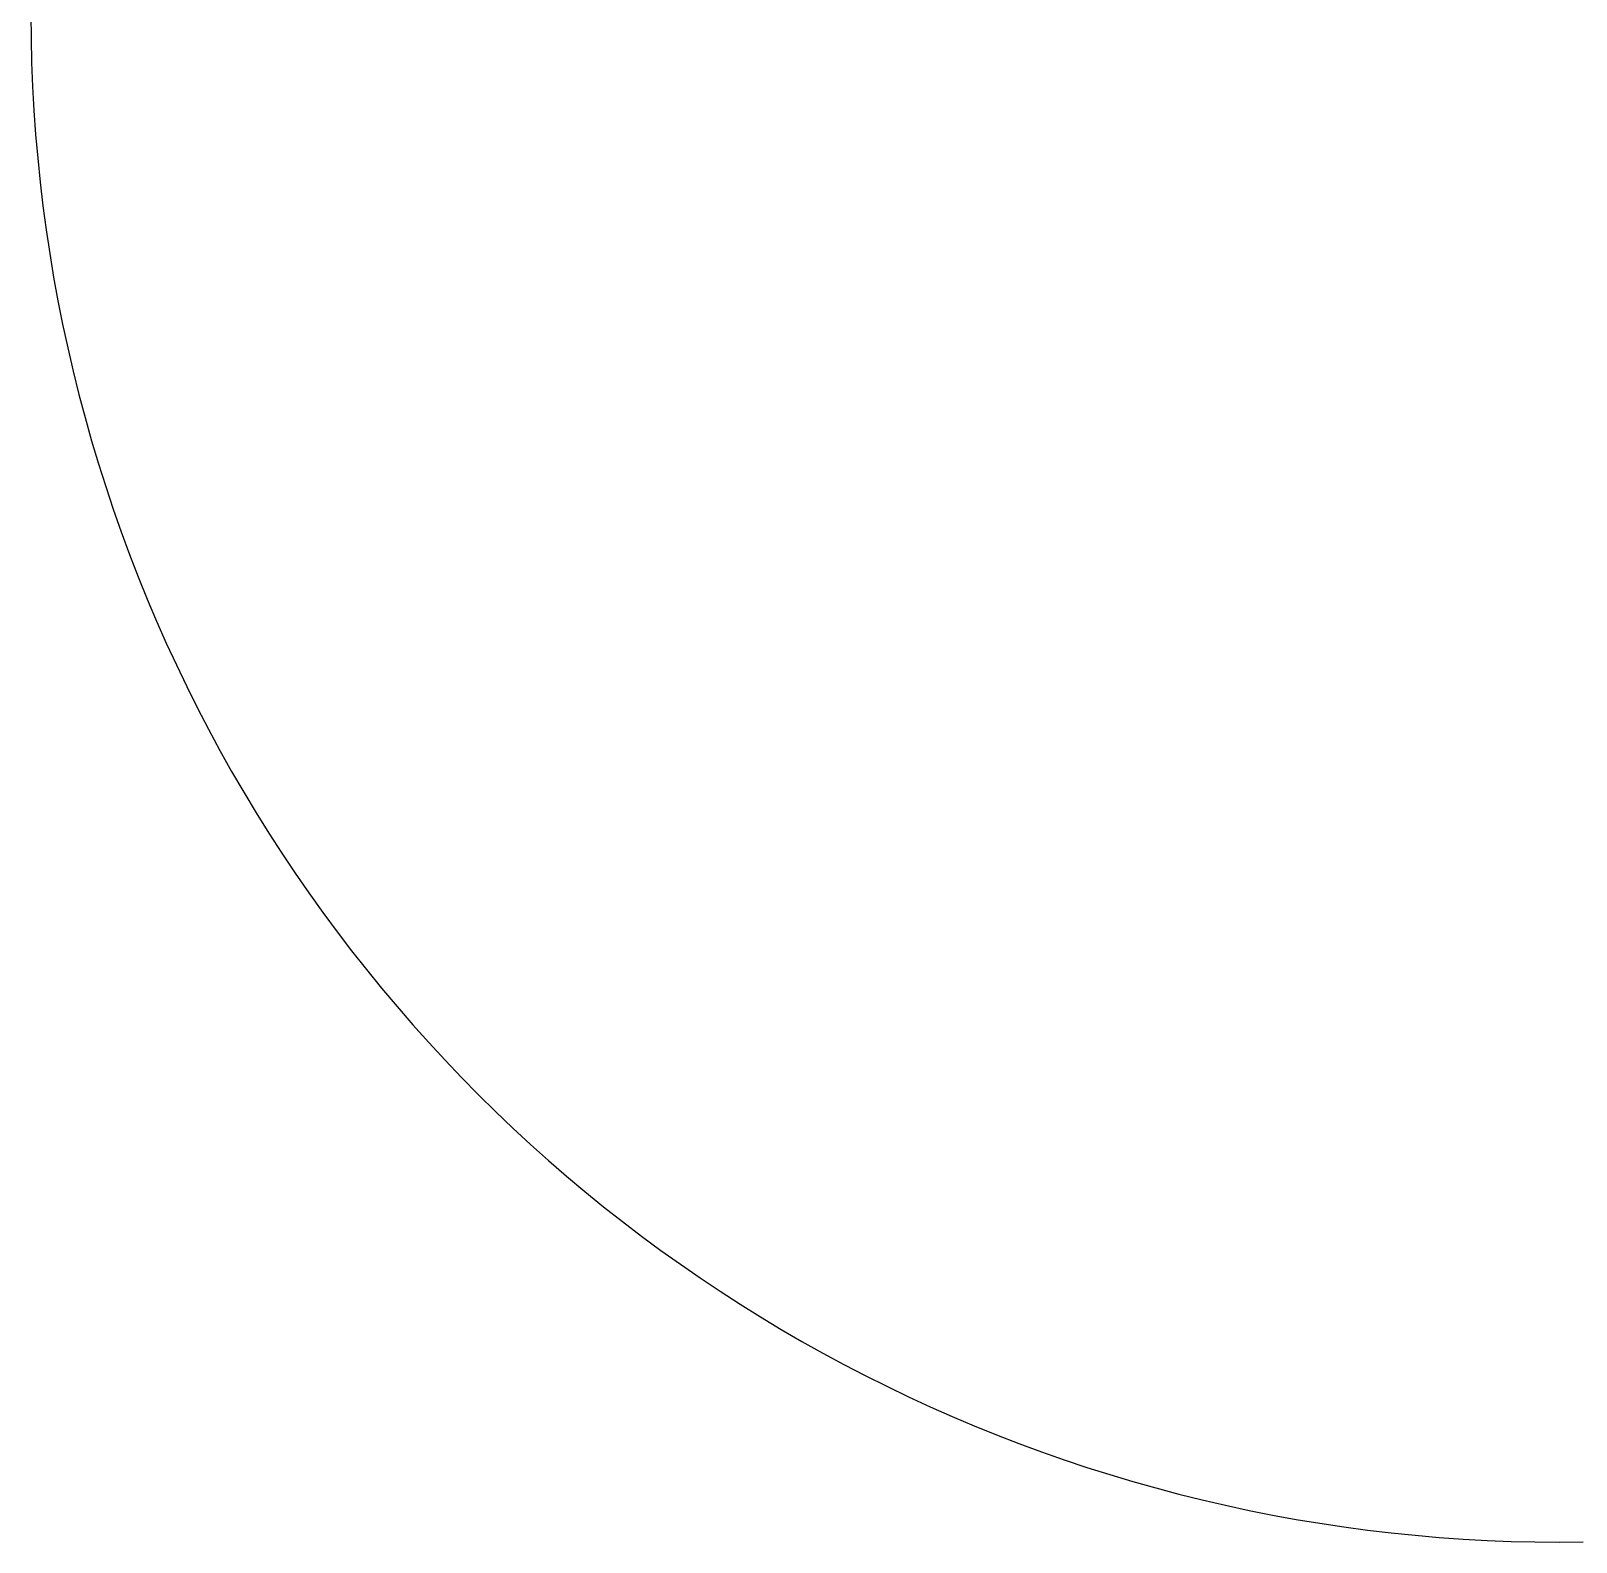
# Model space of a CAD drawing. Header units: metres. Extents: x -3000 to 3000, y -3000 to 3000.
# Drawn here: x -3000 to 34, y -3000 to -32 of the extents above; entities that cross this region are included whole.
import ezdxf

# ---------------------------------------------------------------- set-up
doc = ezdxf.new("R2010")
doc.units = ezdxf.units.M

msp = doc.modelspace()

# ---------------------------------------------------------------- linework, layer by layer
for p, q in [((-3000, 0), (-2999.63, -47.1219)), ((-2999.63, -47.1219), (-2998.52, -94.2323)), ((-2998.52, -94.2323), (-2996.67, -141.319)), ((-2996.67, -141.319), (-2994.08, -188.372)), ((-2994.08, -188.372), (-2990.75, -235.377)), ((-2990.75, -235.377), (-2986.69, -282.325)), ((-2986.69, -282.325), (-2981.88, -329.203)), ((-2981.88, -329.203), (-2976.34, -376)), ((-2976.34, -376), (-2970.07, -422.704)), ((-2970.07, -422.704), (-2963.07, -469.303)), ((-2963.07, -469.303), (-2955.33, -515.787)), ((-2955.33, -515.787), (-2946.86, -562.144)), ((-2946.86, -562.144), (-2937.67, -608.362)), ((-2937.67, -608.362), (-2927.75, -654.43)), ((-2927.75, -654.43), (-2917.11, -700.336)), ((-2917.11, -700.336), (-2905.75, -746.07)), ((-2905.75, -746.07), (-2893.67, -791.619)), ((-2893.67, -791.619), (-2880.88, -836.973)), ((-2880.88, -836.973), (-2867.38, -882.121)), ((-2867.38, -882.121), (-2853.17, -927.051)), ((-2853.17, -927.051), (-2838.26, -971.752)), ((-2838.26, -971.752), (-2822.64, -1016.21)), ((-2822.64, -1016.21), (-2806.33, -1060.42)), ((-2806.33, -1060.42), (-2789.33, -1104.37)), ((-2789.33, -1104.37), (-2771.64, -1148.05)), ((-2771.64, -1148.05), (-2753.26, -1191.44)), ((-2753.26, -1191.44), (-2734.21, -1234.54)), ((-2734.21, -1234.54), (-2714.48, -1277.34)), ((-2714.48, -1277.34), (-2694.08, -1319.82)), ((-2694.08, -1319.82), (-2673.02, -1361.97)), ((-2673.02, -1361.97), (-2651.3, -1403.79)), ((-2651.3, -1403.79), (-2628.92, -1445.26)), ((-2628.92, -1445.26), (-2605.89, -1486.38)), ((-2605.89, -1486.38), (-2582.23, -1527.12)), ((-2582.23, -1527.12), (-2557.92, -1567.5)), ((-2557.92, -1567.5), (-2532.98, -1607.48)), ((-2532.98, -1607.48), (-2507.42, -1647.07)), ((-2507.42, -1647.07), (-2481.24, -1686.25)), ((-2481.24, -1686.25), (-2454.45, -1725.02)), ((-2454.45, -1725.02), (-2427.05, -1763.36)), ((-2427.05, -1763.36), (-2399.05, -1801.26)), ((-2399.05, -1801.26), (-2370.47, -1838.72)), ((-2370.47, -1838.72), (-2341.29, -1875.73)), ((-2341.29, -1875.73), (-2311.54, -1912.27)), ((-2311.54, -1912.27), (-2281.22, -1948.34)), ((-2281.22, -1948.34), (-2250.33, -1983.94)), ((-2250.33, -1983.94), (-2218.89, -2019.04)), ((-2218.89, -2019.04), (-2186.91, -2053.64)), ((-2186.91, -2053.64), (-2154.38, -2087.74)), ((-2154.38, -2087.74), (-2121.32, -2121.32)), ((-2121.32, -2121.32), (-2087.74, -2154.38)), ((-2087.74, -2154.38), (-2053.64, -2186.91)), ((-2053.64, -2186.91), (-2019.04, -2218.89)), ((-2019.04, -2218.89), (-1983.94, -2250.33)), ((-1983.94, -2250.33), (-1948.34, -2281.22)), ((-1948.34, -2281.22), (-1912.27, -2311.54)), ((-1912.27, -2311.54), (-1875.73, -2341.29)), ((-1875.73, -2341.29), (-1838.72, -2370.47)), ((-1838.72, -2370.47), (-1801.26, -2399.05)), ((-1801.26, -2399.05), (-1763.36, -2427.05)), ((-1763.36, -2427.05), (-1725.02, -2454.45)), ((-1725.02, -2454.45), (-1686.25, -2481.24)), ((-1686.25, -2481.24), (-1647.07, -2507.42)), ((-1647.07, -2507.42), (-1607.48, -2532.98)), ((-1607.48, -2532.98), (-1567.5, -2557.92)), ((-1567.5, -2557.92), (-1527.12, -2582.23)), ((-1527.12, -2582.23), (-1486.38, -2605.89)), ((-1486.38, -2605.89), (-1445.26, -2628.92)), ((-1445.26, -2628.92), (-1403.79, -2651.3)), ((-1403.79, -2651.3), (-1361.97, -2673.02)), ((-1361.97, -2673.02), (-1319.82, -2694.08)), ((-1319.82, -2694.08), (-1277.34, -2714.48)), ((-1277.34, -2714.48), (-1234.54, -2734.21)), ((-1234.54, -2734.21), (-1191.44, -2753.26)), ((-1191.44, -2753.26), (-1148.05, -2771.64)), ((-1148.05, -2771.64), (-1104.37, -2789.33)), ((-1104.37, -2789.33), (-1060.42, -2806.33)), ((-1060.42, -2806.33), (-1016.21, -2822.64)), ((-1016.21, -2822.64), (-971.752, -2838.26)), ((-971.752, -2838.26), (-927.051, -2853.17)), ((-927.051, -2853.17), (-882.121, -2867.38)), ((-882.121, -2867.38), (-836.973, -2880.88)), ((-836.973, -2880.88), (-791.619, -2893.67)), ((-791.619, -2893.67), (-746.07, -2905.75)), ((-746.07, -2905.75), (-700.336, -2917.11)), ((-700.336, -2917.11), (-654.43, -2927.75)), ((-654.43, -2927.75), (-608.362, -2937.67)), ((-608.362, -2937.67), (-562.144, -2946.86)), ((-562.144, -2946.86), (-515.787, -2955.33)), ((-515.787, -2955.33), (-469.303, -2963.07)), ((-469.303, -2963.07), (-422.704, -2970.07)), ((-422.704, -2970.07), (-376, -2976.34)), ((-376, -2976.34), (-329.203, -2981.88)), ((-329.203, -2981.88), (-282.325, -2986.69)), ((-282.325, -2986.69), (-235.377, -2990.75)), ((-235.377, -2990.75), (-188.372, -2994.08)), ((-188.372, -2994.08), (-141.319, -2996.67)), ((-141.319, -2996.67), (-94.2323, -2998.52)), ((-94.2323, -2998.52), (-47.1219, -2999.63)), ((-47.1219, -2999.63), (0, -3000)), ((0, -3000), (47.1219, -2999.63))]:
    msp.add_line(p, q)

doc.saveas('drawing.dxf')
